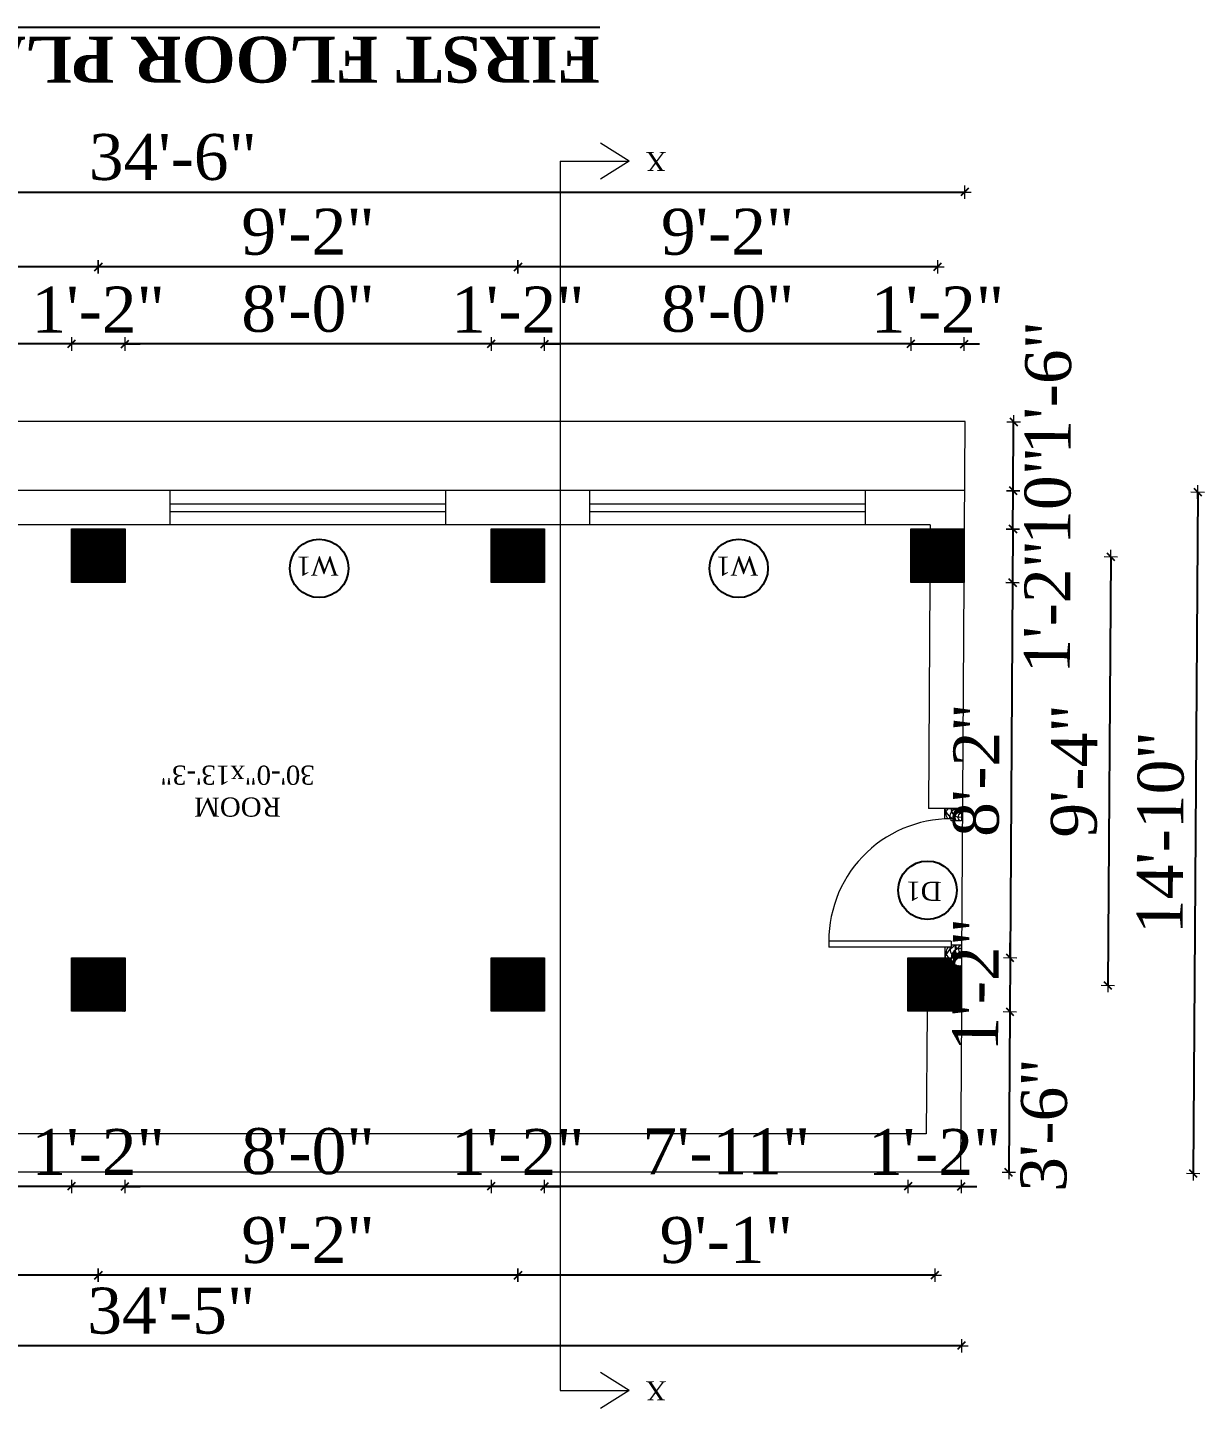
# Model space of a CAD drawing. Header units: inches. Extents: x 4069 to 291496, y -47643 to 12535.
# Drawn here: x 31047.8 to 31355.2, y 1864.7 to 2225.2 of the extents above; entities that cross this region are included whole.
import ezdxf

# ---------------------------------------------------------------- set-up
doc = ezdxf.new("R2010")
doc.units = ezdxf.units.IN
doc.header["$LTSCALE"] = 5
doc.header["$MEASUREMENT"] = 0
for name, color, linetype, lineweight in [('A-WALL', 7, 'Continuous', 9), ('Dimension', 7, 'Continuous', 18), ('DOOR', 62, 'Continuous', 0)]:
    doc.layers.add(name, color=color, linetype=linetype, lineweight=lineweight)
doc.layers.add('dim line', color=7, linetype='Continuous', lineweight=15, true_color=0xfab2b2)
doc.layers.add('TEXT', color=6, linetype='Continuous')
doc.layers.add('WALL', color=7, linetype='Continuous')
doc.styles.add('ordinary', font='times.ttf')
doc.dimstyles.new('Copy of 96', dxfattribs={"dimtxt": 7, "dimasz": 4, "dimexe": 0.5, "dimexo": 0.5, "dimgap": 3, "dimtad": 1, "dimdec": 1, "dimzin": 11, "dimdsep": 46, "dimlunit": 4, "dimtxsty": 'ordinary', "dimblk": 'OBLIQUE', "dimcen": 0.09, "dimse1": 1, "dimse2": 1, "dimclrt": 6, "dimazin": 0, "dimtfac": 1, "dimtdec": 1, "dimtix": 1, "dimtmove": 2, "dimatfit": 3, "dimldrblk": 'leader', "dimfxl": 0.5, "dimfxlon": 1, "dimtolj": 1, "dimtzin": 0, "dimarcsym": 0})
pattern_1 = [(225, (55604.94825, 3584.06193), (0.08838834765, -0.08838834765), [])]

# ---------------------------------------------------------------- blocks, each defined once
blk = doc.blocks.new('A$C27B36B59')
at = {"layer": 'DOOR'}
for p, q in [((0, 4), (0, 0)), ((2.5, 4), (0, 4)), ((2.5, 2.5), (2.5, 4)), ((0, 0), (3, 0)), ((3, 2.5), (2.5, 2.5)), ((3, 0), (3, 2.5))]:
    blk.add_line(p, q, dxfattribs=at)
for centre, radius, start, end in [((-1.4, -0.54), 4.75, 22.1411, 72.838), ((1.34, 2.09), 1.64, 45.138, 144.8948), ((2.21, 0.3), 2.49, 83.3149, 152.658), ((0.13, 0.37), 2.05, 349.4875, 93.6805), ((1.96, -0.47), 2.01, 58.7447, 166.495), ((-0.06, 0.32), 1.13, 343.542, 86.947), ((2.08, -0.4), 1.17, 38.2816, 160.1519)]:
    blk.add_arc(centre, radius, start, end, dxfattribs=at)
blk = doc.blocks.new('D2')
at = {"layer": 'DOOR'}
for p, q in [((74473.95, 24047.59), (74473.95, 24018.09)), ((74473.95, 24047.59), (74475.45, 24047.59)), ((74475.45, 24047.59), (74475.45, 24018.13))]:
    blk.add_line(p, q, dxfattribs=at)
blk.add_arc((74473.95, 24047.59), 29.5, 180, 272.9146, dxfattribs=at)
at = {"layer": 'DOOR', "xscale": -1, "rotation": 180}
blk.add_blockref('A$C27B36B59', (74441.95, 24050.09), dxfattribs=at)
at = {"layer": 'DOOR', "rotation": 180}
blk.add_blockref('A$C27B36B59', (74477.95, 24050.09), dxfattribs=at)
blk = doc.blocks.new('oblique')
at = {"color": 0, "lineweight": -2}
blk.add_line((0.25, 0.25), (-0.25, -0.25), dxfattribs=at)
at = {"layer": 'dim line', "lineweight": 9}
for p, q in [((-0.4375, 0), (0.4375, 0)), ((0, 0.4375), (0, -0.4375))]:
    blk.add_line(p, q, dxfattribs=at)
blk = doc.blocks.new('*D790')
at = {"layer": 'A-WALL', "color": 0, "lineweight": -2, "ltscale": 50, "transparency": 16777216}
for p, q in [((31278.49, 2142.59), (31274.49, 2142.59)), ((31278.49, 2142.59), (31292.49, 2142.59)), ((31292.49, 2142.59), (31296.49, 2142.59))]:
    blk.add_line(p, q, dxfattribs=at)
at = {"layer": 'Defpoints', "color": 0, "ltscale": 50, "transparency": 16777216}
for p in [(31292.49, 2142.59), (31278.49, 2094.34, -58.17), (31292.49, 2094.34, -58.17)]:
    blk.add_point(p, dxfattribs=at)
at = {"layer": 'A-WALL', "color": 0, "lineweight": -2, "ltscale": 50, "transparency": 16777216, "xscale": 4, "yscale": 4, "zscale": 4}
blk.add_blockref('oblique', (31278.49, 2142.59), dxfattribs=at)
at = {"layer": 'A-WALL', "color": 0, "lineweight": -2, "ltscale": 50, "transparency": 16777216, "xscale": 4, "yscale": 4, "zscale": 4, "rotation": 180}
blk.add_blockref('oblique', (31292.49, 2142.59), dxfattribs=at)
at = {"layer": 'A-WALL', "color": 6, "ltscale": 50, "transparency": 16777216, "insert": (31285.49, 2151.59), "char_height": 12, "attachment_point": 5, "style": 'ordinary'}
blk.add_mtext('\\A1;1\'-2"', dxfattribs=at)
blk = doc.blocks.new('_OBLIQUE')
at = {"color": 0, "linetype": 'ByBlock'}
blk.add_line((-0.5, -0.5), (0.5, 0.5), dxfattribs=at)
blk = doc.blocks.new('leader')
at = {"layer": 'Dimension'}
for p, q in [((0, -4.328), (0, 4.328)), ((-4.424, 0), (4.424, 0))]:
    blk.add_line(p, q, dxfattribs=at)
blk = doc.blocks.new('*D791')
at = {"layer": 'A-WALL', "color": 0, "lineweight": -2, "ltscale": 5, "transparency": 16777216}
blk.add_line((31278.49, 2142.59), (31182.87, 2142.59), dxfattribs=at)
at = {"layer": 'Defpoints', "color": 0, "ltscale": 5, "transparency": 16777216}
for p in [(31182.87, 2142.59), (31182.87, 2094.34, -58.17), (31278.49, 2094.34, -58.17)]:
    blk.add_point(p, dxfattribs=at)
at = {"layer": 'A-WALL', "color": 0, "lineweight": -2, "ltscale": 5, "transparency": 16777216, "xscale": 4, "yscale": 4, "zscale": 4, "rotation": 180}
blk.add_blockref('oblique', (31182.87, 2142.59), dxfattribs=at)
at = {"layer": 'A-WALL', "color": 0, "lineweight": -2, "ltscale": 5, "transparency": 16777216, "xscale": 4, "yscale": 4, "zscale": 4}
blk.add_blockref('oblique', (31278.49, 2142.59), dxfattribs=at)
at = {"layer": 'A-WALL', "color": 6, "ltscale": 5, "transparency": 16777216, "insert": (31230.68, 2151.69), "char_height": 12, "attachment_point": 5, "style": 'ordinary'}
blk.add_mtext('\\A1;8\'-0"', dxfattribs=at)
blk = doc.blocks.new('*D792')
at = {"layer": 'A-WALL', "color": 0, "lineweight": -2, "ltscale": 5, "transparency": 16777216}
for p, q in [((31168.87, 2142.59), (31164.87, 2142.59)), ((31182.87, 2142.59), (31168.87, 2142.59)), ((31182.87, 2142.59), (31186.87, 2142.59))]:
    blk.add_line(p, q, dxfattribs=at)
at = {"layer": 'Defpoints', "color": 0, "ltscale": 5, "transparency": 16777216}
for p in [(31168.87, 2142.59), (31168.87, 2094.34, -58.17), (31182.87, 2094.34, -58.17)]:
    blk.add_point(p, dxfattribs=at)
at = {"layer": 'A-WALL', "color": 0, "lineweight": -2, "ltscale": 5, "transparency": 16777216, "xscale": 4, "yscale": 4, "zscale": 4}
blk.add_blockref('oblique', (31168.87, 2142.59), dxfattribs=at)
at = {"layer": 'A-WALL', "color": 0, "lineweight": -2, "ltscale": 5, "transparency": 16777216, "xscale": 4, "yscale": 4, "zscale": 4, "rotation": 180}
blk.add_blockref('oblique', (31182.87, 2142.59), dxfattribs=at)
at = {"layer": 'A-WALL', "color": 6, "ltscale": 5, "transparency": 16777216, "insert": (31175.87, 2151.59), "char_height": 12, "attachment_point": 5, "style": 'ordinary'}
blk.add_mtext('\\A1;1\'-2"', dxfattribs=at)
blk = doc.blocks.new('*D793')
at = {"layer": 'A-WALL', "color": 0, "lineweight": -2, "ltscale": 5, "transparency": 16777216}
blk.add_line((31168.87, 2142.59), (31073.25, 2142.59), dxfattribs=at)
at = {"layer": 'Defpoints', "color": 0, "ltscale": 5, "transparency": 16777216}
for p in [(31073.25, 2142.59), (31073.25, 2094.34, -58.17), (31168.87, 2094.34, -58.17)]:
    blk.add_point(p, dxfattribs=at)
at = {"layer": 'A-WALL', "color": 0, "lineweight": -2, "ltscale": 5, "transparency": 16777216, "xscale": 4, "yscale": 4, "zscale": 4, "rotation": 180}
blk.add_blockref('oblique', (31073.25, 2142.59), dxfattribs=at)
at = {"layer": 'A-WALL', "color": 0, "lineweight": -2, "ltscale": 5, "transparency": 16777216, "xscale": 4, "yscale": 4, "zscale": 4}
blk.add_blockref('oblique', (31168.87, 2142.59), dxfattribs=at)
at = {"layer": 'A-WALL', "color": 6, "ltscale": 5, "transparency": 16777216, "insert": (31121.06, 2151.69), "char_height": 12, "attachment_point": 5, "style": 'ordinary'}
blk.add_mtext('\\A1;8\'-0"', dxfattribs=at)
blk = doc.blocks.new('*D794')
at = {"layer": 'A-WALL', "color": 0, "lineweight": -2, "ltscale": 5, "transparency": 16777216}
for p, q in [((31059.25, 2142.59), (31055.25, 2142.59)), ((31073.25, 2142.59), (31059.25, 2142.59)), ((31073.25, 2142.59), (31077.25, 2142.59))]:
    blk.add_line(p, q, dxfattribs=at)
at = {"layer": 'Defpoints', "color": 0, "ltscale": 5, "transparency": 16777216}
for p in [(31059.25, 2142.59), (31059.25, 2094.34, -58.17), (31073.25, 2094.34, -58.17)]:
    blk.add_point(p, dxfattribs=at)
at = {"layer": 'A-WALL', "color": 0, "lineweight": -2, "ltscale": 5, "transparency": 16777216, "xscale": 4, "yscale": 4, "zscale": 4}
blk.add_blockref('oblique', (31059.25, 2142.59), dxfattribs=at)
at = {"layer": 'A-WALL', "color": 0, "lineweight": -2, "ltscale": 5, "transparency": 16777216, "xscale": 4, "yscale": 4, "zscale": 4, "rotation": 180}
blk.add_blockref('oblique', (31073.25, 2142.59), dxfattribs=at)
at = {"layer": 'A-WALL', "color": 6, "ltscale": 5, "transparency": 16777216, "insert": (31066.25, 2151.59), "char_height": 12, "attachment_point": 5, "style": 'ordinary'}
blk.add_mtext('\\A1;1\'-2"', dxfattribs=at)
blk = doc.blocks.new('*D795')
at = {"layer": 'A-WALL', "color": 0, "lineweight": -2, "ltscale": 5, "transparency": 16777216}
blk.add_line((31059.25, 2142.59), (30963.25, 2142.59), dxfattribs=at)
at = {"layer": 'Defpoints', "color": 0, "ltscale": 5, "transparency": 16777216}
for p in [(30963.25, 2142.59), (30963.25, 2094.34), (31059.25, 2094.34, -58.17)]:
    blk.add_point(p, dxfattribs=at)
at = {"layer": 'A-WALL', "color": 0, "lineweight": -2, "ltscale": 5, "transparency": 16777216, "xscale": 4, "yscale": 4, "zscale": 4, "rotation": 180}
blk.add_blockref('oblique', (30963.25, 2142.59), dxfattribs=at)
at = {"layer": 'A-WALL', "color": 0, "lineweight": -2, "ltscale": 5, "transparency": 16777216, "xscale": 4, "yscale": 4, "zscale": 4}
blk.add_blockref('oblique', (31059.25, 2142.59), dxfattribs=at)
at = {"layer": 'A-WALL', "color": 6, "ltscale": 5, "transparency": 16777216, "insert": (31011.25, 2151.69), "char_height": 12, "attachment_point": 5, "style": 'ordinary'}
blk.add_mtext('\\A1;8\'-0"', dxfattribs=at)
blk = doc.blocks.new('*D686')
at = {"layer": 'A-WALL', "color": 0, "lineweight": -2, "ltscale": 5, "transparency": 16777216}
blk.add_line((31285.49, 2162.71), (31175.87, 2162.71), dxfattribs=at)
at = {"layer": 'Defpoints', "color": 0, "ltscale": 5, "transparency": 16777216}
for p in [(31175.87, 2162.71), (31175.87, 2087.34, -58.17), (31285.49, 2087.34, -58.17)]:
    blk.add_point(p, dxfattribs=at)
at = {"layer": 'A-WALL', "color": 0, "lineweight": -2, "ltscale": 5, "transparency": 16777216, "xscale": 4, "yscale": 4, "zscale": 4, "rotation": 180}
blk.add_blockref('oblique', (31175.87, 2162.71), dxfattribs=at)
at = {"layer": 'A-WALL', "color": 0, "lineweight": -2, "ltscale": 5, "transparency": 16777216, "xscale": 4, "yscale": 4, "zscale": 4}
blk.add_blockref('oblique', (31285.49, 2162.71), dxfattribs=at)
at = {"layer": 'A-WALL', "color": 6, "ltscale": 5, "transparency": 16777216, "insert": (31230.68, 2171.83), "char_height": 12, "attachment_point": 5, "style": 'ordinary'}
blk.add_mtext('\\A1;9\'-2"', dxfattribs=at)
blk = doc.blocks.new('*D797')
at = {"layer": 'A-WALL', "color": 0, "lineweight": -2, "ltscale": 5, "transparency": 16777216}
blk.add_line((31175.87, 2162.71), (31066.25, 2162.71), dxfattribs=at)
at = {"layer": 'Defpoints', "color": 0, "ltscale": 5, "transparency": 16777216}
for p in [(31066.25, 2162.71), (31066.25, 2087.34, -58.17), (31175.87, 2087.34, -58.17)]:
    blk.add_point(p, dxfattribs=at)
at = {"layer": 'A-WALL', "color": 0, "lineweight": -2, "ltscale": 5, "transparency": 16777216, "xscale": 4, "yscale": 4, "zscale": 4, "rotation": 180}
blk.add_blockref('oblique', (31066.25, 2162.71), dxfattribs=at)
at = {"layer": 'A-WALL', "color": 0, "lineweight": -2, "ltscale": 5, "transparency": 16777216, "xscale": 4, "yscale": 4, "zscale": 4}
blk.add_blockref('oblique', (31175.87, 2162.71), dxfattribs=at)
at = {"layer": 'A-WALL', "color": 6, "ltscale": 5, "transparency": 16777216, "insert": (31121.06, 2171.83), "char_height": 12, "attachment_point": 5, "style": 'ordinary'}
blk.add_mtext('\\A1;9\'-2"', dxfattribs=at)
blk = doc.blocks.new('*D798')
at = {"layer": 'A-WALL', "color": 0, "lineweight": -2, "ltscale": 5, "transparency": 16777216}
blk.add_line((31066.25, 2162.71), (30956.25, 2162.71), dxfattribs=at)
at = {"layer": 'Defpoints', "color": 0, "ltscale": 5, "transparency": 16777216}
for p in [(30956.25, 2162.71), (30956.25, 2087.34, -58.17), (31066.25, 2087.34, -58.17)]:
    blk.add_point(p, dxfattribs=at)
at = {"layer": 'A-WALL', "color": 0, "lineweight": -2, "ltscale": 5, "transparency": 16777216, "xscale": 4, "yscale": 4, "zscale": 4, "rotation": 180}
blk.add_blockref('oblique', (30956.25, 2162.71), dxfattribs=at)
at = {"layer": 'A-WALL', "color": 0, "lineweight": -2, "ltscale": 5, "transparency": 16777216, "xscale": 4, "yscale": 4, "zscale": 4}
blk.add_blockref('oblique', (31066.25, 2162.71), dxfattribs=at)
at = {"layer": 'A-WALL', "color": 6, "ltscale": 5, "transparency": 16777216, "insert": (31011.25, 2171.83), "char_height": 12, "attachment_point": 5, "style": 'ordinary'}
blk.add_mtext('\\A1;9\'-2"', dxfattribs=at)
blk = doc.blocks.new('*D687')
at = {"layer": 'A-WALL', "color": 0, "lineweight": -2, "ltscale": 5, "transparency": 16777216}
blk.add_line((30878.91, 2182.25), (31292.58, 2182.25), dxfattribs=at)
at = {"layer": 'Defpoints', "color": 0, "ltscale": 5, "transparency": 16777216}
for p in [(31292.58, 2182.25), (31292.58, 2094.34, -58.17), (30878.91, 1984, -58)]:
    blk.add_point(p, dxfattribs=at)
at = {"layer": 'A-WALL', "color": 0, "lineweight": -2, "ltscale": 5, "transparency": 16777216, "xscale": 4, "yscale": 4, "zscale": 4, "rotation": 180}
blk.add_blockref('oblique', (30878.91, 2182.25), dxfattribs=at)
at = {"layer": 'A-WALL', "color": 0, "lineweight": -2, "ltscale": 5, "transparency": 16777216, "xscale": 4, "yscale": 4, "zscale": 4}
blk.add_blockref('oblique', (31292.58, 2182.25), dxfattribs=at)
at = {"layer": 'A-WALL', "color": 6, "ltscale": 5, "transparency": 16777216, "insert": (31085.75, 2191.35), "char_height": 12, "attachment_point": 5, "style": 'ordinary'}
blk.add_mtext('\\A1;34\'-6"', dxfattribs=at)
blk = doc.blocks.new('*D799')
at = {"layer": 'A-WALL', "color": 0, "lineweight": -2, "ltscale": 50, "transparency": 16777216}
for p, q in [((31277.76, 1922.63), (31273.76, 1922.63)), ((31291.76, 1922.63), (31277.76, 1922.63)), ((31291.76, 1922.63), (31295.76, 1922.63))]:
    blk.add_line(p, q, dxfattribs=at)
at = {"layer": 'Defpoints', "color": 0, "ltscale": 50, "transparency": 16777216}
for p in [(31277.76, 1968.34, -58.17), (31291.76, 1968.34, -58.17), (31277.76, 1922.63)]:
    blk.add_point(p, dxfattribs=at)
at = {"layer": 'A-WALL', "color": 0, "lineweight": -2, "ltscale": 50, "transparency": 16777216, "xscale": 4, "yscale": 4, "zscale": 4}
blk.add_blockref('oblique', (31277.76, 1922.63), dxfattribs=at)
at = {"layer": 'A-WALL', "color": 0, "lineweight": -2, "ltscale": 50, "transparency": 16777216, "xscale": 4, "yscale": 4, "zscale": 4, "rotation": 180}
blk.add_blockref('oblique', (31291.76, 1922.63), dxfattribs=at)
at = {"layer": 'A-WALL', "color": 6, "ltscale": 50, "transparency": 16777216, "insert": (31284.76, 1931.63), "char_height": 12, "attachment_point": 5, "style": 'ordinary'}
blk.add_mtext('\\A1;1\'-2"', dxfattribs=at)
blk = doc.blocks.new('*D800')
at = {"layer": 'A-WALL', "color": 0, "lineweight": -2, "ltscale": 5, "transparency": 16777216}
blk.add_line((31277.76, 1922.63), (31182.87, 1922.63), dxfattribs=at)
at = {"layer": 'Defpoints', "color": 0, "ltscale": 5, "transparency": 16777216}
for p in [(31182.87, 1968.34, -58.17), (31277.76, 1968.34, -58.17), (31182.87, 1922.63)]:
    blk.add_point(p, dxfattribs=at)
at = {"layer": 'A-WALL', "color": 0, "lineweight": -2, "ltscale": 5, "transparency": 16777216, "xscale": 4, "yscale": 4, "zscale": 4, "rotation": 180}
blk.add_blockref('oblique', (31182.87, 1922.63), dxfattribs=at)
at = {"layer": 'A-WALL', "color": 0, "lineweight": -2, "ltscale": 5, "transparency": 16777216, "xscale": 4, "yscale": 4, "zscale": 4}
blk.add_blockref('oblique', (31277.76, 1922.63), dxfattribs=at)
at = {"layer": 'A-WALL', "color": 6, "ltscale": 5, "transparency": 16777216, "insert": (31230.32, 1931.75), "char_height": 12, "attachment_point": 5, "style": 'ordinary'}
blk.add_mtext('\\A1;7\'-11"', dxfattribs=at)
blk = doc.blocks.new('*D688')
at = {"layer": 'A-WALL', "color": 0, "lineweight": -2, "ltscale": 5, "transparency": 16777216}
for p, q in [((31168.87, 1922.63), (31164.87, 1922.63)), ((31182.87, 1922.63), (31168.87, 1922.63)), ((31182.87, 1922.63), (31186.87, 1922.63))]:
    blk.add_line(p, q, dxfattribs=at)
at = {"layer": 'Defpoints', "color": 0, "ltscale": 5, "transparency": 16777216}
for p in [(31168.87, 1968.34, -58.17), (31182.87, 1968.34, -58.17), (31168.87, 1922.63)]:
    blk.add_point(p, dxfattribs=at)
at = {"layer": 'A-WALL', "color": 0, "lineweight": -2, "ltscale": 5, "transparency": 16777216, "xscale": 4, "yscale": 4, "zscale": 4}
blk.add_blockref('oblique', (31168.87, 1922.63), dxfattribs=at)
at = {"layer": 'A-WALL', "color": 0, "lineweight": -2, "ltscale": 5, "transparency": 16777216, "xscale": 4, "yscale": 4, "zscale": 4, "rotation": 180}
blk.add_blockref('oblique', (31182.87, 1922.63), dxfattribs=at)
at = {"layer": 'A-WALL', "color": 6, "ltscale": 5, "transparency": 16777216, "insert": (31175.87, 1931.63), "char_height": 12, "attachment_point": 5, "style": 'ordinary'}
blk.add_mtext('\\A1;1\'-2"', dxfattribs=at)
blk = doc.blocks.new('*D801')
at = {"layer": 'A-WALL', "color": 0, "lineweight": -2, "ltscale": 5, "transparency": 16777216}
blk.add_line((31168.87, 1922.63), (31073.25, 1922.63), dxfattribs=at)
at = {"layer": 'Defpoints', "color": 0, "ltscale": 5, "transparency": 16777216}
for p in [(31073.25, 1968.34, -58.17), (31168.87, 1968.34, -58.17), (31073.25, 1922.63)]:
    blk.add_point(p, dxfattribs=at)
at = {"layer": 'A-WALL', "color": 0, "lineweight": -2, "ltscale": 5, "transparency": 16777216, "xscale": 4, "yscale": 4, "zscale": 4, "rotation": 180}
blk.add_blockref('oblique', (31073.25, 1922.63), dxfattribs=at)
at = {"layer": 'A-WALL', "color": 0, "lineweight": -2, "ltscale": 5, "transparency": 16777216, "xscale": 4, "yscale": 4, "zscale": 4}
blk.add_blockref('oblique', (31168.87, 1922.63), dxfattribs=at)
at = {"layer": 'A-WALL', "color": 6, "ltscale": 5, "transparency": 16777216, "insert": (31121.06, 1931.74), "char_height": 12, "attachment_point": 5, "style": 'ordinary'}
blk.add_mtext('\\A1;8\'-0"', dxfattribs=at)
blk = doc.blocks.new('*D802')
at = {"layer": 'A-WALL', "color": 0, "lineweight": -2, "ltscale": 5, "transparency": 16777216}
for p, q in [((31059.25, 1922.63), (31055.25, 1922.63)), ((31073.25, 1922.63), (31059.25, 1922.63)), ((31073.25, 1922.63), (31077.25, 1922.63))]:
    blk.add_line(p, q, dxfattribs=at)
at = {"layer": 'Defpoints', "color": 0, "ltscale": 5, "transparency": 16777216}
for p in [(31059.25, 1968.34, -58.17), (31073.25, 1968.34, -58.17), (31059.25, 1922.63)]:
    blk.add_point(p, dxfattribs=at)
at = {"layer": 'A-WALL', "color": 0, "lineweight": -2, "ltscale": 5, "transparency": 16777216, "xscale": 4, "yscale": 4, "zscale": 4}
blk.add_blockref('oblique', (31059.25, 1922.63), dxfattribs=at)
at = {"layer": 'A-WALL', "color": 0, "lineweight": -2, "ltscale": 5, "transparency": 16777216, "xscale": 4, "yscale": 4, "zscale": 4, "rotation": 180}
blk.add_blockref('oblique', (31073.25, 1922.63), dxfattribs=at)
at = {"layer": 'A-WALL', "color": 6, "ltscale": 5, "transparency": 16777216, "insert": (31066.25, 1931.63), "char_height": 12, "attachment_point": 5, "style": 'ordinary'}
blk.add_mtext('\\A1;1\'-2"', dxfattribs=at)
blk = doc.blocks.new('*D689')
at = {"layer": 'A-WALL', "color": 0, "lineweight": -2, "ltscale": 5, "transparency": 16777216}
blk.add_line((31059.25, 1922.63), (30920.8, 1922.63), dxfattribs=at)
at = {"layer": 'Defpoints', "color": 0, "ltscale": 5, "transparency": 16777216}
for p in [(30920.8, 1968.34, -58.17), (31059.25, 1968.34, -58.17), (30920.8, 1922.63)]:
    blk.add_point(p, dxfattribs=at)
at = {"layer": 'A-WALL', "color": 0, "lineweight": -2, "ltscale": 5, "transparency": 16777216, "xscale": 4, "yscale": 4, "zscale": 4, "rotation": 180}
blk.add_blockref('oblique', (30920.8, 1922.63), dxfattribs=at)
at = {"layer": 'A-WALL', "color": 0, "lineweight": -2, "ltscale": 5, "transparency": 16777216, "xscale": 4, "yscale": 4, "zscale": 4}
blk.add_blockref('oblique', (31059.25, 1922.63), dxfattribs=at)
at = {"layer": 'A-WALL', "color": 6, "ltscale": 5, "transparency": 16777216, "insert": (30990.02, 1931.74), "char_height": 12, "attachment_point": 5, "style": 'ordinary'}
blk.add_mtext('\\A1;11\'-6"', dxfattribs=at)
blk = doc.blocks.new('*D690')
at = {"layer": 'A-WALL', "color": 0, "lineweight": -2, "ltscale": 5, "transparency": 16777216}
blk.add_line((31284.76, 1899.44), (31175.87, 1899.44), dxfattribs=at)
at = {"layer": 'Defpoints', "color": 0, "ltscale": 5, "transparency": 16777216}
for p in [(31175.87, 1975.34, -58.17), (31284.76, 1975.34, -58.17), (31175.87, 1899.44)]:
    blk.add_point(p, dxfattribs=at)
at = {"layer": 'A-WALL', "color": 0, "lineweight": -2, "ltscale": 5, "transparency": 16777216, "xscale": 4, "yscale": 4, "zscale": 4, "rotation": 180}
blk.add_blockref('oblique', (31175.87, 1899.44), dxfattribs=at)
at = {"layer": 'A-WALL', "color": 0, "lineweight": -2, "ltscale": 5, "transparency": 16777216, "xscale": 4, "yscale": 4, "zscale": 4}
blk.add_blockref('oblique', (31284.76, 1899.44), dxfattribs=at)
at = {"layer": 'A-WALL', "color": 6, "ltscale": 5, "transparency": 16777216, "insert": (31230.32, 1908.56), "char_height": 12, "attachment_point": 5, "style": 'ordinary'}
blk.add_mtext('\\A1;9\'-1"', dxfattribs=at)
blk = doc.blocks.new('*D804')
at = {"layer": 'A-WALL', "color": 0, "lineweight": -2, "ltscale": 5, "transparency": 16777216}
blk.add_line((31175.87, 1899.44), (31066.25, 1899.44), dxfattribs=at)
at = {"layer": 'Defpoints', "color": 0, "ltscale": 5, "transparency": 16777216}
for p in [(31066.25, 1975.34, -58.17), (31175.87, 1975.34, -58.17), (31066.25, 1899.44)]:
    blk.add_point(p, dxfattribs=at)
at = {"layer": 'A-WALL', "color": 0, "lineweight": -2, "ltscale": 5, "transparency": 16777216, "xscale": 4, "yscale": 4, "zscale": 4, "rotation": 180}
blk.add_blockref('oblique', (31066.25, 1899.44), dxfattribs=at)
at = {"layer": 'A-WALL', "color": 0, "lineweight": -2, "ltscale": 5, "transparency": 16777216, "xscale": 4, "yscale": 4, "zscale": 4}
blk.add_blockref('oblique', (31175.87, 1899.44), dxfattribs=at)
at = {"layer": 'A-WALL', "color": 6, "ltscale": 5, "transparency": 16777216, "insert": (31121.06, 1908.56), "char_height": 12, "attachment_point": 5, "style": 'ordinary'}
blk.add_mtext('\\A1;9\'-2"', dxfattribs=at)
blk = doc.blocks.new('*D805')
at = {"layer": 'A-WALL', "color": 0, "lineweight": -2, "ltscale": 5, "transparency": 16777216}
blk.add_line((31066.25, 1899.44), (30913.8, 1899.44), dxfattribs=at)
at = {"layer": 'Defpoints', "color": 0, "ltscale": 5, "transparency": 16777216}
for p in [(30913.8, 1975.34, -58.17), (31066.25, 1975.34, -58.17), (30913.8, 1899.44)]:
    blk.add_point(p, dxfattribs=at)
at = {"layer": 'A-WALL', "color": 0, "lineweight": -2, "ltscale": 5, "transparency": 16777216, "xscale": 4, "yscale": 4, "zscale": 4, "rotation": 180}
blk.add_blockref('oblique', (30913.8, 1899.44), dxfattribs=at)
at = {"layer": 'A-WALL', "color": 0, "lineweight": -2, "ltscale": 5, "transparency": 16777216, "xscale": 4, "yscale": 4, "zscale": 4}
blk.add_blockref('oblique', (31066.25, 1899.44), dxfattribs=at)
at = {"layer": 'A-WALL', "color": 6, "ltscale": 5, "transparency": 16777216, "insert": (30990.02, 1908.54), "char_height": 12, "attachment_point": 5, "style": 'ordinary'}
blk.add_mtext('\\A1;12\'-8"', dxfattribs=at)
blk = doc.blocks.new('*D691')
at = {"layer": 'A-WALL', "color": 0, "lineweight": -2, "ltscale": 5, "transparency": 16777216}
blk.add_line((31291.76, 1881.01), (30878.91, 1881.01), dxfattribs=at)
at = {"layer": 'Defpoints', "color": 0, "ltscale": 5, "transparency": 16777216}
for p in [(30878.91, 1984, -58), (31291.76, 1968.34, -58.17), (30878.91, 1881.01)]:
    blk.add_point(p, dxfattribs=at)
at = {"layer": 'A-WALL', "color": 0, "lineweight": -2, "ltscale": 5, "transparency": 16777216, "xscale": 4, "yscale": 4, "zscale": 4, "rotation": 180}
blk.add_blockref('oblique', (30878.91, 1881.01), dxfattribs=at)
at = {"layer": 'A-WALL', "color": 0, "lineweight": -2, "ltscale": 5, "transparency": 16777216, "xscale": 4, "yscale": 4, "zscale": 4}
blk.add_blockref('oblique', (31291.76, 1881.01), dxfattribs=at)
at = {"layer": 'A-WALL', "color": 6, "ltscale": 5, "transparency": 16777216, "insert": (31085.34, 1890.11), "char_height": 12, "attachment_point": 5, "style": 'ordinary'}
blk.add_mtext('\\A1;34\'-5"', dxfattribs=at)
blk = doc.blocks.new('*D692')
at = {"layer": 'A-WALL', "color": 0, "lineweight": -2, "ltscale": 50, "transparency": 16777216}
blk.add_line((31305.21, 2094.26), (31305.12, 2080.26), dxfattribs=at)
at = {"layer": 'Defpoints', "color": 0, "ltscale": 50, "transparency": 16777216}
for p in [(31292.58, 2094.34, -58.17), (31292.49, 2080.34, -58.17), (31305.12, 2080.26)]:
    blk.add_point(p, dxfattribs=at)
at = {"layer": 'A-WALL', "color": 0, "lineweight": -2, "ltscale": 50, "transparency": 16777216, "xscale": 4, "yscale": 4, "zscale": 4}
for p, rotation in [((31305.21, 2094.26), 89.6259071472328), ((31305.12, 2080.26), 269.6259071472328)]:
    blk.add_blockref('oblique', p, dxfattribs=dict(at, rotation=rotation))
at = {"layer": 'A-WALL', "color": 6, "ltscale": 50, "transparency": 16777216, "insert": (31314.16, 2073.97), "char_height": 12, "attachment_point": 5, "rotation": 89.6259, "style": 'ordinary'}
blk.add_mtext('\\A1;1\'-2"', dxfattribs=at)
blk = doc.blocks.new('*D693')
at = {"layer": 'A-WALL', "color": 0, "lineweight": -2, "ltscale": 5, "transparency": 16777216}
blk.add_line((31305.12, 2080.26), (31304.48, 1982.26), dxfattribs=at)
at = {"layer": 'Defpoints', "color": 0, "ltscale": 5, "transparency": 16777216}
for p in [(31292.49, 2080.34, -58.17), (31291.76, 1982.34, -58.17), (31304.48, 1982.26)]:
    blk.add_point(p, dxfattribs=at)
at = {"layer": 'A-WALL', "color": 0, "lineweight": -2, "ltscale": 5, "transparency": 16777216, "xscale": 4, "yscale": 4, "zscale": 4}
for p, rotation in [((31305.12, 2080.26), 89.62590714711672), ((31304.48, 1982.26), 269.6259071471167)]:
    blk.add_blockref('oblique', p, dxfattribs=dict(at, rotation=rotation))
at = {"layer": 'A-WALL', "color": 6, "ltscale": 5, "transparency": 16777216, "insert": (31295.69, 2031.32), "char_height": 12, "attachment_point": 5, "rotation": 89.6259, "style": 'ordinary'}
blk.add_mtext('\\A1;8\'-2"', dxfattribs=at)
blk = doc.blocks.new('*D806')
at = {"layer": 'A-WALL', "color": 0, "lineweight": -2, "ltscale": 5, "transparency": 16777216}
for p, q in [((31304.48, 1982.26), (31304.5, 1986.26)), ((31304.48, 1982.26), (31304.39, 1968.26)), ((31304.39, 1968.26), (31304.36, 1964.26))]:
    blk.add_line(p, q, dxfattribs=at)
at = {"layer": 'Defpoints', "color": 0, "ltscale": 5, "transparency": 16777216}
for p in [(31291.76, 1982.34, -58.17), (31291.76, 1968.34, -58.17), (31304.39, 1968.26)]:
    blk.add_point(p, dxfattribs=at)
at = {"layer": 'A-WALL', "color": 0, "lineweight": -2, "ltscale": 5, "transparency": 16777216, "xscale": 4, "yscale": 4, "zscale": 4}
for p, rotation in [((31304.48, 1982.26), 269.6259071471167), ((31304.39, 1968.26), 89.62590714711673)]:
    blk.add_blockref('oblique', p, dxfattribs=dict(at, rotation=rotation))
at = {"layer": 'A-WALL', "color": 6, "ltscale": 5, "transparency": 16777216, "insert": (31295.43, 1975.32), "char_height": 12, "attachment_point": 5, "rotation": 89.6259, "style": 'ordinary'}
blk.add_mtext('\\A1;1\'-2"', dxfattribs=at)
blk = doc.blocks.new('*D694')
at = {"layer": 'A-WALL', "color": 0, "lineweight": -2, "ltscale": 5, "transparency": 16777216}
blk.add_line((31330.75, 2087.05), (31330.02, 1975.05), dxfattribs=at)
at = {"layer": 'Defpoints', "color": 0, "ltscale": 5, "transparency": 16777216}
for p in [(31285.49, 2087.34, -58.17), (31284.76, 1975.34, -58.17), (31330.02, 1975.05)]:
    blk.add_point(p, dxfattribs=at)
at = {"layer": 'A-WALL', "color": 0, "lineweight": -2, "ltscale": 5, "transparency": 16777216, "xscale": 4, "yscale": 4, "zscale": 4}
for p, rotation in [((31330.75, 2087.05), 89.62590714711672), ((31330.02, 1975.05), 269.6259071471167)]:
    blk.add_blockref('oblique', p, dxfattribs=dict(at, rotation=rotation))
at = {"layer": 'A-WALL', "color": 6, "ltscale": 5, "transparency": 16777216, "insert": (31321.26, 2031.1), "char_height": 12, "attachment_point": 5, "rotation": 89.6259, "style": 'ordinary'}
blk.add_mtext('\\A1;9\'-4"', dxfattribs=at)
blk = doc.blocks.new('*D695')
at = {"layer": 'A-WALL', "color": 0, "lineweight": -2, "ltscale": 5, "transparency": 16777216}
blk.add_line((31353.47, 2103.94), (31352.31, 1925.94), dxfattribs=at)
at = {"layer": 'Defpoints', "color": 0, "ltscale": 5, "transparency": 16777216}
for p in [(31292.65, 2104.34, -58.17), (31291.49, 1926.34, -58.17), (31352.31, 1925.94)]:
    blk.add_point(p, dxfattribs=at)
at = {"layer": 'A-WALL', "color": 0, "lineweight": -2, "ltscale": 5, "transparency": 16777216, "xscale": 4, "yscale": 4, "zscale": 4}
for p, rotation in [((31353.47, 2103.94), 89.62590714711672), ((31352.31, 1925.94), 269.6259071471167)]:
    blk.add_blockref('oblique', p, dxfattribs=dict(at, rotation=rotation))
at = {"layer": 'A-WALL', "color": 6, "ltscale": 5, "transparency": 16777216, "insert": (31343.79, 2015), "char_height": 12, "attachment_point": 5, "rotation": 89.6259, "style": 'ordinary'}
blk.add_mtext('\\A1;14\'-10"', dxfattribs=at)
blk = doc.blocks.new('*D828')
at = {"layer": 'A-WALL', "color": 0, "lineweight": -2, "ltscale": 5, "transparency": 16777216}
blk.add_line((31304.39, 1968.26), (31304.11, 1926.26), dxfattribs=at)
at = {"layer": 'Defpoints', "color": 0, "ltscale": 5, "transparency": 16777216}
for p in [(31291.76, 1968.34, -58.17), (31291.49, 1926.34), (31304.11, 1926.26)]:
    blk.add_point(p, dxfattribs=at)
at = {"layer": 'A-WALL', "color": 0, "lineweight": -2, "ltscale": 5, "transparency": 16777216, "xscale": 4, "yscale": 4, "zscale": 4}
for p, rotation in [((31304.39, 1968.26), 89.62590714711672), ((31304.11, 1926.26), 269.6259071471167)]:
    blk.add_blockref('oblique', p, dxfattribs=dict(at, rotation=rotation))
at = {"layer": 'A-WALL', "color": 6, "ltscale": 5, "transparency": 16777216, "insert": (31313.35, 1938.65), "char_height": 12, "attachment_point": 5, "rotation": 89.6259, "style": 'ordinary'}
blk.add_mtext('\\A1;3\'-6"', dxfattribs=at)
blk = doc.blocks.new('*D721')
at = {"layer": 'A-WALL', "color": 0, "lineweight": -2, "ltscale": 5, "transparency": 16777216}
blk.add_line((31305.21, 2094.26), (31305.27, 2104.26), dxfattribs=at)
at = {"layer": 'Defpoints', "color": 0, "ltscale": 5, "transparency": 16777216}
for p in [(31292.65, 2104.34, -58.17), (31305.27, 2104.26), (31292.58, 2094.34, -58.17)]:
    blk.add_point(p, dxfattribs=at)
at = {"layer": 'A-WALL', "color": 0, "lineweight": -2, "ltscale": 5, "transparency": 16777216, "xscale": 4, "yscale": 4, "zscale": 4}
for p, rotation in [((31305.27, 2104.26), 89.62590714711673), ((31305.21, 2094.26), 269.6259071471167)]:
    blk.add_blockref('oblique', p, dxfattribs=dict(at, rotation=rotation))
at = {"layer": 'A-WALL', "color": 6, "ltscale": 5, "transparency": 16777216, "insert": (31314.34, 2102.93), "char_height": 12, "attachment_point": 5, "rotation": 89.6259, "style": 'ordinary'}
blk.add_mtext('\\A1;10"', dxfattribs=at)
blk = doc.blocks.new('*D832')
at = {"layer": 'A-WALL', "color": 0, "lineweight": -2, "ltscale": 5, "transparency": 16777216}
blk.add_line((31305.27, 2104.26), (31305.39, 2122.26), dxfattribs=at)
at = {"layer": 'Defpoints', "color": 0, "ltscale": 5, "transparency": 16777216}
for p in [(31292.77, 2122.34), (31305.39, 2122.26), (31292.65, 2104.34, -58.17)]:
    blk.add_point(p, dxfattribs=at)
at = {"layer": 'A-WALL', "color": 0, "lineweight": -2, "ltscale": 5, "transparency": 16777216, "xscale": 4, "yscale": 4, "zscale": 4}
for p, rotation in [((31305.39, 2122.26), 89.62590714711673), ((31305.27, 2104.26), 269.6259071471167)]:
    blk.add_blockref('oblique', p, dxfattribs=dict(at, rotation=rotation))
at = {"layer": 'A-WALL', "color": 6, "ltscale": 5, "transparency": 16777216, "insert": (31314.44, 2131.18), "char_height": 12, "attachment_point": 5, "rotation": 89.6259, "style": 'ordinary'}
blk.add_mtext('\\A1;1\'-6"', dxfattribs=at)

msp = doc.modelspace()

# ---------------------------------------------------------------- hatches: boundary and pattern name
at = {"layer": 'A-WALL', "ltscale": 5}
h = msp.add_hatch(dxfattribs=at)
h.set_pattern_fill('ANSI31', color=256, angle=180)
h.set_pattern_definition(pattern_1)
h.paths.add_polyline_path([(31073.24912, 2080.34079), (31073.24912, 2094.34079), (31059.24912, 2094.34079), (31059.24912, 2080.34079)])
h = msp.add_hatch(dxfattribs=at)
h.set_pattern_fill('ANSI31', color=256, angle=180)
h.set_pattern_definition(pattern_1)
h.paths.add_polyline_path([(31182.87023, 2094.34079), (31168.87023, 2094.34079), (31168.87023, 2080.34079), (31182.87023, 2080.34079)])
h = msp.add_hatch(dxfattribs=at)
h.set_pattern_fill('ANSI31', color=256, angle=180)
h.set_pattern_definition(pattern_1)
h.paths.add_polyline_path([(31292.49135, 2080.34079), (31292.49135, 2094.34079), (31278.49135, 2094.34079), (31278.49135, 2080.34079)])
h = msp.add_hatch(dxfattribs=at)
h.set_pattern_fill('ANSI31', color=256, angle=180)
h.set_pattern_definition(pattern_1)
h.paths.add_polyline_path([(31277.76007, 1982.34079), (31277.76007, 1968.34079), (31291.76007, 1968.34079), (31291.76007, 1980.29574, -1.09621959), (31291.35408, 1984.70886), (31290.46581, 1985.04912), (31290.17073, 1985.04912, 0.425392652), (31291.76007, 1982.34079, 0.362611496), (31290.19395, 1982.34079)])
h = msp.add_hatch(dxfattribs=at)
h.set_pattern_fill('ANSI31', color=256, angle=180)
h.set_pattern_definition(pattern_1)
h.paths.add_polyline_path([(31073.24912, 1982.34079), (31059.24912, 1982.34079), (31059.24912, 1968.34079), (31073.24912, 1968.34079)])
h = msp.add_hatch(dxfattribs=at)
h.set_pattern_fill('ANSI31', color=256, angle=180)
h.set_pattern_definition(pattern_1)
h.paths.add_polyline_path([(31168.87023, 1968.34079), (31182.87023, 1968.34079), (31182.87023, 1982.34079), (31168.87023, 1982.34079)])

# ---------------------------------------------------------------- linework, layer by layer
for p, q in [((31204.92547, 2190.34079), (31197.49632, 2195.01999)), ((31186.92547, 2190.34079), (31186.92547, 1869.34079)), ((31186.92547, 2190.34079), (31204.92547, 2190.34079)), ((31204.92547, 2190.34079), (31197.49632, 2185.66158)), ((31292.76558, 2122.34079), (30967.09805, 2122.34079)), ((31291.76007, 1968.34079), (31292.76558, 2122.34079)), ((31292.64805, 2104.34079), (30955.62374, 2104.34079)), ((31085.05968, 2095.34079), (31085.05968, 2104.34079)), ((31157.05968, 2095.34079), (31157.05968, 2104.34079)), ((31194.68079, 2095.34079), (31194.68079, 2104.34079)), ((31266.68079, 2095.34079), (31266.68079, 2104.34079)), ((31085.05968, 2100.84079), (31157.05968, 2100.84079)), ((31085.05968, 2098.84079), (31157.05968, 2098.84079)), ((31194.68079, 2100.84079), (31266.68079, 2100.84079)), ((31194.68079, 2098.84079), (31266.68079, 2098.84079)), ((31283.58909, 2095.34079), (30960.55968, 2095.34079)), ((31283.58909, 2095.34079), (31283.58256, 2094.34079)), ((31283.49116, 2080.34079), (31283.10593, 2021.34066)), ((31292.10612, 2021.34066), (31283.10593, 2021.34066)), ((31282.76026, 1968.39955), (31282.55094, 1936.34079)), ((31291.76007, 1968.34079), (31291.48584, 1926.34079)), ((31282.55094, 1936.34079), (30982.14893, 1936.34079)), ((31291.48584, 1926.34079), (30981.57493, 1926.34079)), ((31204.92547, 1869.34079), (31197.49632, 1874.01999)), ((31186.92547, 1869.34079), (31204.92547, 1869.34079)), ((31204.92547, 1869.34079), (31197.49632, 1864.66158))]:
    msp.add_line(p, q, dxfattribs=at)
at = {"layer": 'A-WALL', "ltscale": 5, "elevation": -58.16904}
for points in [[(31073.24912, 2080.34079), (31059.24912, 2080.34079), (31059.24912, 2094.34079), (31073.24912, 2094.34079)], [(31182.87023, 2080.34079), (31168.87023, 2080.34079), (31168.87023, 2094.34079), (31182.87023, 2094.34079)], [(31292.49135, 2080.34079), (31278.49135, 2080.34079), (31278.49135, 2094.34079), (31292.49135, 2094.34079)], [(31073.24912, 1968.34079), (31059.24912, 1968.34079), (31059.24912, 1982.34079), (31073.24912, 1982.34079)], [(31182.87023, 1968.34079), (31168.87023, 1968.34079), (31168.87023, 1982.34079), (31182.87023, 1982.34079)], [(31291.76007, 1968.34079), (31277.76007, 1968.34079), (31277.76007, 1982.34079), (31291.76007, 1982.34079)]]:
    msp.add_lwpolyline(points, close=True, dxfattribs=at)
at = {"layer": 'TEXT'}
for centre in [(31123.94918, 2084.00935, -58.16904), (31233.5703, 2084.00935, -58.16904), (31282.87631, 1999.94396, -58.16904)]:
    msp.add_circle(centre, 7.64038, dxfattribs=at)

# ---------------------------------------------------------------- block references
at = {"layer": 'WALL', "color": 2, "linetype": 'ByBlock', "xscale": 1.083333333326322, "yscale": 1.083333333326322, "zscale": 1.083333333326322, "rotation": 269.999999999982}
msp.add_blockref('D2', (5237.49816, 82666.78795, -58.16904), dxfattribs=at)

# ---------------------------------------------------------------- texts
at = {"layer": 'TEXT', "style": 'ordinary'}
for s, rotation, p in [('X', 180, (31214.70717, 2192.75564, -58.16904)), ('W1', 180.0003881, (31128.98218, 2087.07346, -58.16904)), ('W1', 180.0003881, (31238.60329, 2087.07346, -58.16904)), ('D1', 179.5142373, (31286.60256, 2002.14521, -58.16904)), ('X', 180, (31214.70717, 1871.75564, -58.16904))]:
    msp.add_text(s, height=5, rotation=rotation, dxfattribs=at).set_placement(p)
at = {"layer": 'TEXT', "insert": (31109.21663, 2222.97906), "char_height": 12, "width": 219.8150831, "attachment_point": 8, "rotation": 179.9996119, "style": 'ordinary'}
msp.add_mtext('{\\fTimes New Roman|b1|i0|c0|p18;\\LFIRST FLOOR PLAN}', dxfattribs=at)
at = {"layer": 'TEXT', "insert": (31102.64567, 2032.56074), "char_height": 5, "attachment_point": 8, "rotation": 179.9996119, "style": 'ordinary'}
msp.add_mtext_dynamic_manual_height_columns('ROOM\\P30\'-0"x13\'-3"', width=101.5687276, gutter_width=1720.71691, heights=[0], dxfattribs=at)

# ---------------------------------------------------------------- dimensions: what is measured, and where the dimension line sits
at = {"layer": 'A-WALL', "ltscale": 5}
for base, p1, p2, angle, picture, middle in [((31292.58276, 2182.25), (30878.91208, 1984.00155, -58), (31292.58276, 2094.34079, -58.16904), 180, '*D687', (31085.74742, 2191.35382)), ((30956.24912, 2162.71), (31066.24912, 2087.34079, -58.16904), (30956.24912, 2087.34079, -58.16904), 180, '*D798', (31011.24912, 2171.83112)), ((31066.24912, 2162.71), (31175.87023, 2087.34079, -58.16904), (31066.24912, 2087.34079, -58.16904), 180, '*D797', (31121.05968, 2171.83112)), ((31175.87023, 2162.71), (31285.49135, 2087.34079, -58.16904), (31175.87023, 2087.34079, -58.16904), 180, '*D686', (31230.68079, 2171.83112)), ((30963.24912, 2142.58546), (31059.24912, 2094.34079, -58.16904), (30963.24912, 2094.34079), 180, '*D795', (31011.24912, 2151.68929)), ((31059.24912, 2142.58546), (31073.24912, 2094.34079, -58.16904), (31059.24912, 2094.34079, -58.16904), 180, '*D794', (31066.24912, 2151.58546)), ((31073.24912, 2142.58546), (31168.87023, 2094.34079, -58.16904), (31073.24912, 2094.34079, -58.16904), 180, '*D793', (31121.05968, 2151.68929)), ((31168.87023, 2142.58546), (31182.87023, 2094.34079, -58.16904), (31168.87023, 2094.34079, -58.16904), 180, '*D792', (31175.87023, 2151.58546)), ((31182.87023, 2142.58546), (31278.49135, 2094.34079, -58.16904), (31182.87023, 2094.34079, -58.16904), 180, '*D791', (31230.68079, 2151.68929)), ((31352.31031, 1925.94365), (31292.64805, 2104.34079, -58.16904), (31291.48584, 1926.34079, -58.16904), 89.6259071, '*D695', (31343.78779, 2015.00309)), ((31330.01514, 1975.0453), (31285.49135, 2087.34079, -58.16904), (31284.76007, 1975.34079, -58.16904), 89.6259071, '*D694', (31321.25985, 2031.10486)), ((31304.47709, 1982.25775), (31292.49135, 2080.34079, -58.16904), (31291.76007, 1982.34079, -58.16904), 89.6259071, '*D693', (31295.6934, 2031.31749)), ((31304.38569, 1968.25835), (31291.76007, 1982.34079, -58.16904), (31291.76007, 1968.34079, -58.16904), 89.6259071, '*D806', (31295.43158, 1975.31681)), ((30878.91208, 1881.00568), (31291.76007, 1968.34079, -58.16904), (30878.91208, 1984.00155, -58), 180, '*D691', (31085.33607, 1890.1095)), ((30913.79549, 1899.43848), (31066.24912, 1975.34079, -58.16904), (30913.79549, 1975.34079, -58.16904), 180, '*D805', (30990.02231, 1908.54231)), ((31066.24912, 1899.43848), (31175.87023, 1975.34079, -58.16904), (31066.24912, 1975.34079, -58.16904), 180, '*D804', (31121.05968, 1908.55961)), ((31175.87023, 1899.43848), (31284.76007, 1975.34079, -58.16904), (31175.87023, 1975.34079, -58.16904), 180, '*D690', (31230.31515, 1908.55961)), ((30920.79549, 1922.63167), (31059.24912, 1968.34079, -58.16904), (30920.79549, 1968.34079, -58.16904), 180, '*D689', (30990.02231, 1931.73549)), ((31059.24912, 1922.63167), (31073.24912, 1968.34079, -58.16904), (31059.24912, 1968.34079, -58.16904), 180, '*D802', (31066.24912, 1931.63167)), ((31073.24912, 1922.63167), (31168.87023, 1968.34079, -58.16904), (31073.24912, 1968.34079, -58.16904), 180, '*D801', (31121.05968, 1931.73549)), ((31168.87023, 1922.63167), (31182.87023, 1968.34079, -58.16904), (31168.87023, 1968.34079, -58.16904), 180, '*D688', (31175.87023, 1931.63167)), ((31182.87023, 1922.63167), (31277.76007, 1968.34079, -58.16904), (31182.87023, 1968.34079, -58.16904), 180, '*D800', (31230.31515, 1931.75279))]:
    dim = msp.add_linear_dim(base=base, p1=p1, p2=p2, angle=angle, dimstyle='Copy of 96', override={"dimtxt": 12, "dimdec": 0, "dimblk": 'oblique', "dimtdec": 0, "dimarcsym": 1}, dxfattribs=at)
    dim.commit()
    dim.dimension.update_dxf_attribs({"geometry": picture, "text_midpoint": middle})
at = {"layer": 'A-WALL', "ltscale": 50}
for base, p1, p2, picture, middle in [((31292.49135, 2142.58546), (31278.49135, 2094.34079, -58.16904), (31292.49135, 2094.34079, -58.16904), '*D790', (31285.49135, 2151.58546)), ((31277.76007, 1922.63167), (31291.76007, 1968.34079, -58.16904), (31277.76007, 1968.34079, -58.16904), '*D799', (31284.76007, 1931.63167))]:
    dim = msp.add_linear_dim(base=base, p1=p1, p2=p2, angle=180, dimstyle='Copy of 96', override={"dimtxt": 12, "dimdec": 0, "dimblk": 'oblique', "dimtdec": 0, "dimarcsym": 1}, dxfattribs=at)
    dim.commit()
    dim.dimension.update_dxf_attribs({"geometry": picture, "text_midpoint": middle})
at = {"layer": 'A-WALL', "ltscale": 5}
for base, p1, p2, picture, middle in [((31305.39119, 2122.25835), (31292.64805, 2104.34079, -58.16904), (31292.76558, 2122.34079), '*D832', (31314.43606, 2131.17797)), ((31305.27367, 2104.25835), (31292.58276, 2094.34079, -58.16904), (31292.64805, 2104.34079, -58.16904), '*D721', (31314.34465, 2102.92747)), ((31304.11146, 1926.25835), (31291.76007, 1968.34079, -58.16904), (31291.48584, 1926.34079), '*D828', (31313.3522, 1938.65261))]:
    dim = msp.add_linear_dim(base=base, p1=p1, p2=p2, angle=89.6259071, dimstyle='Copy of 96', override={"dimtxt": 12, "dimdec": 0, "dimblk": 'oblique', "dimtdec": 0, "dimarcsym": 1}, dxfattribs=at)
    dim.commit()
    dim.dimension.update_dxf_attribs({"geometry": picture, "text_midpoint": middle, "dimtype": 160})
at = {"layer": 'A-WALL', "ltscale": 50}
dim = msp.add_linear_dim(base=(31305.11696, 2080.25835), p1=(31292.58276, 2094.34079, -58.16904), p2=(31292.49135, 2080.34079, -58.16904), angle=269.6259071, dimstyle='Copy of 96', override={"dimtxt": 12, "dimdec": 0, "dimblk": 'oblique', "dimtdec": 0, "dimarcsym": 1}, dxfattribs=at)
dim.commit()
dim.dimension.update_dxf_attribs({"geometry": '*D692', "text_midpoint": (31314.16248, 2073.96688), "dimtype": 161})

doc.saveas('drawing.dxf')
